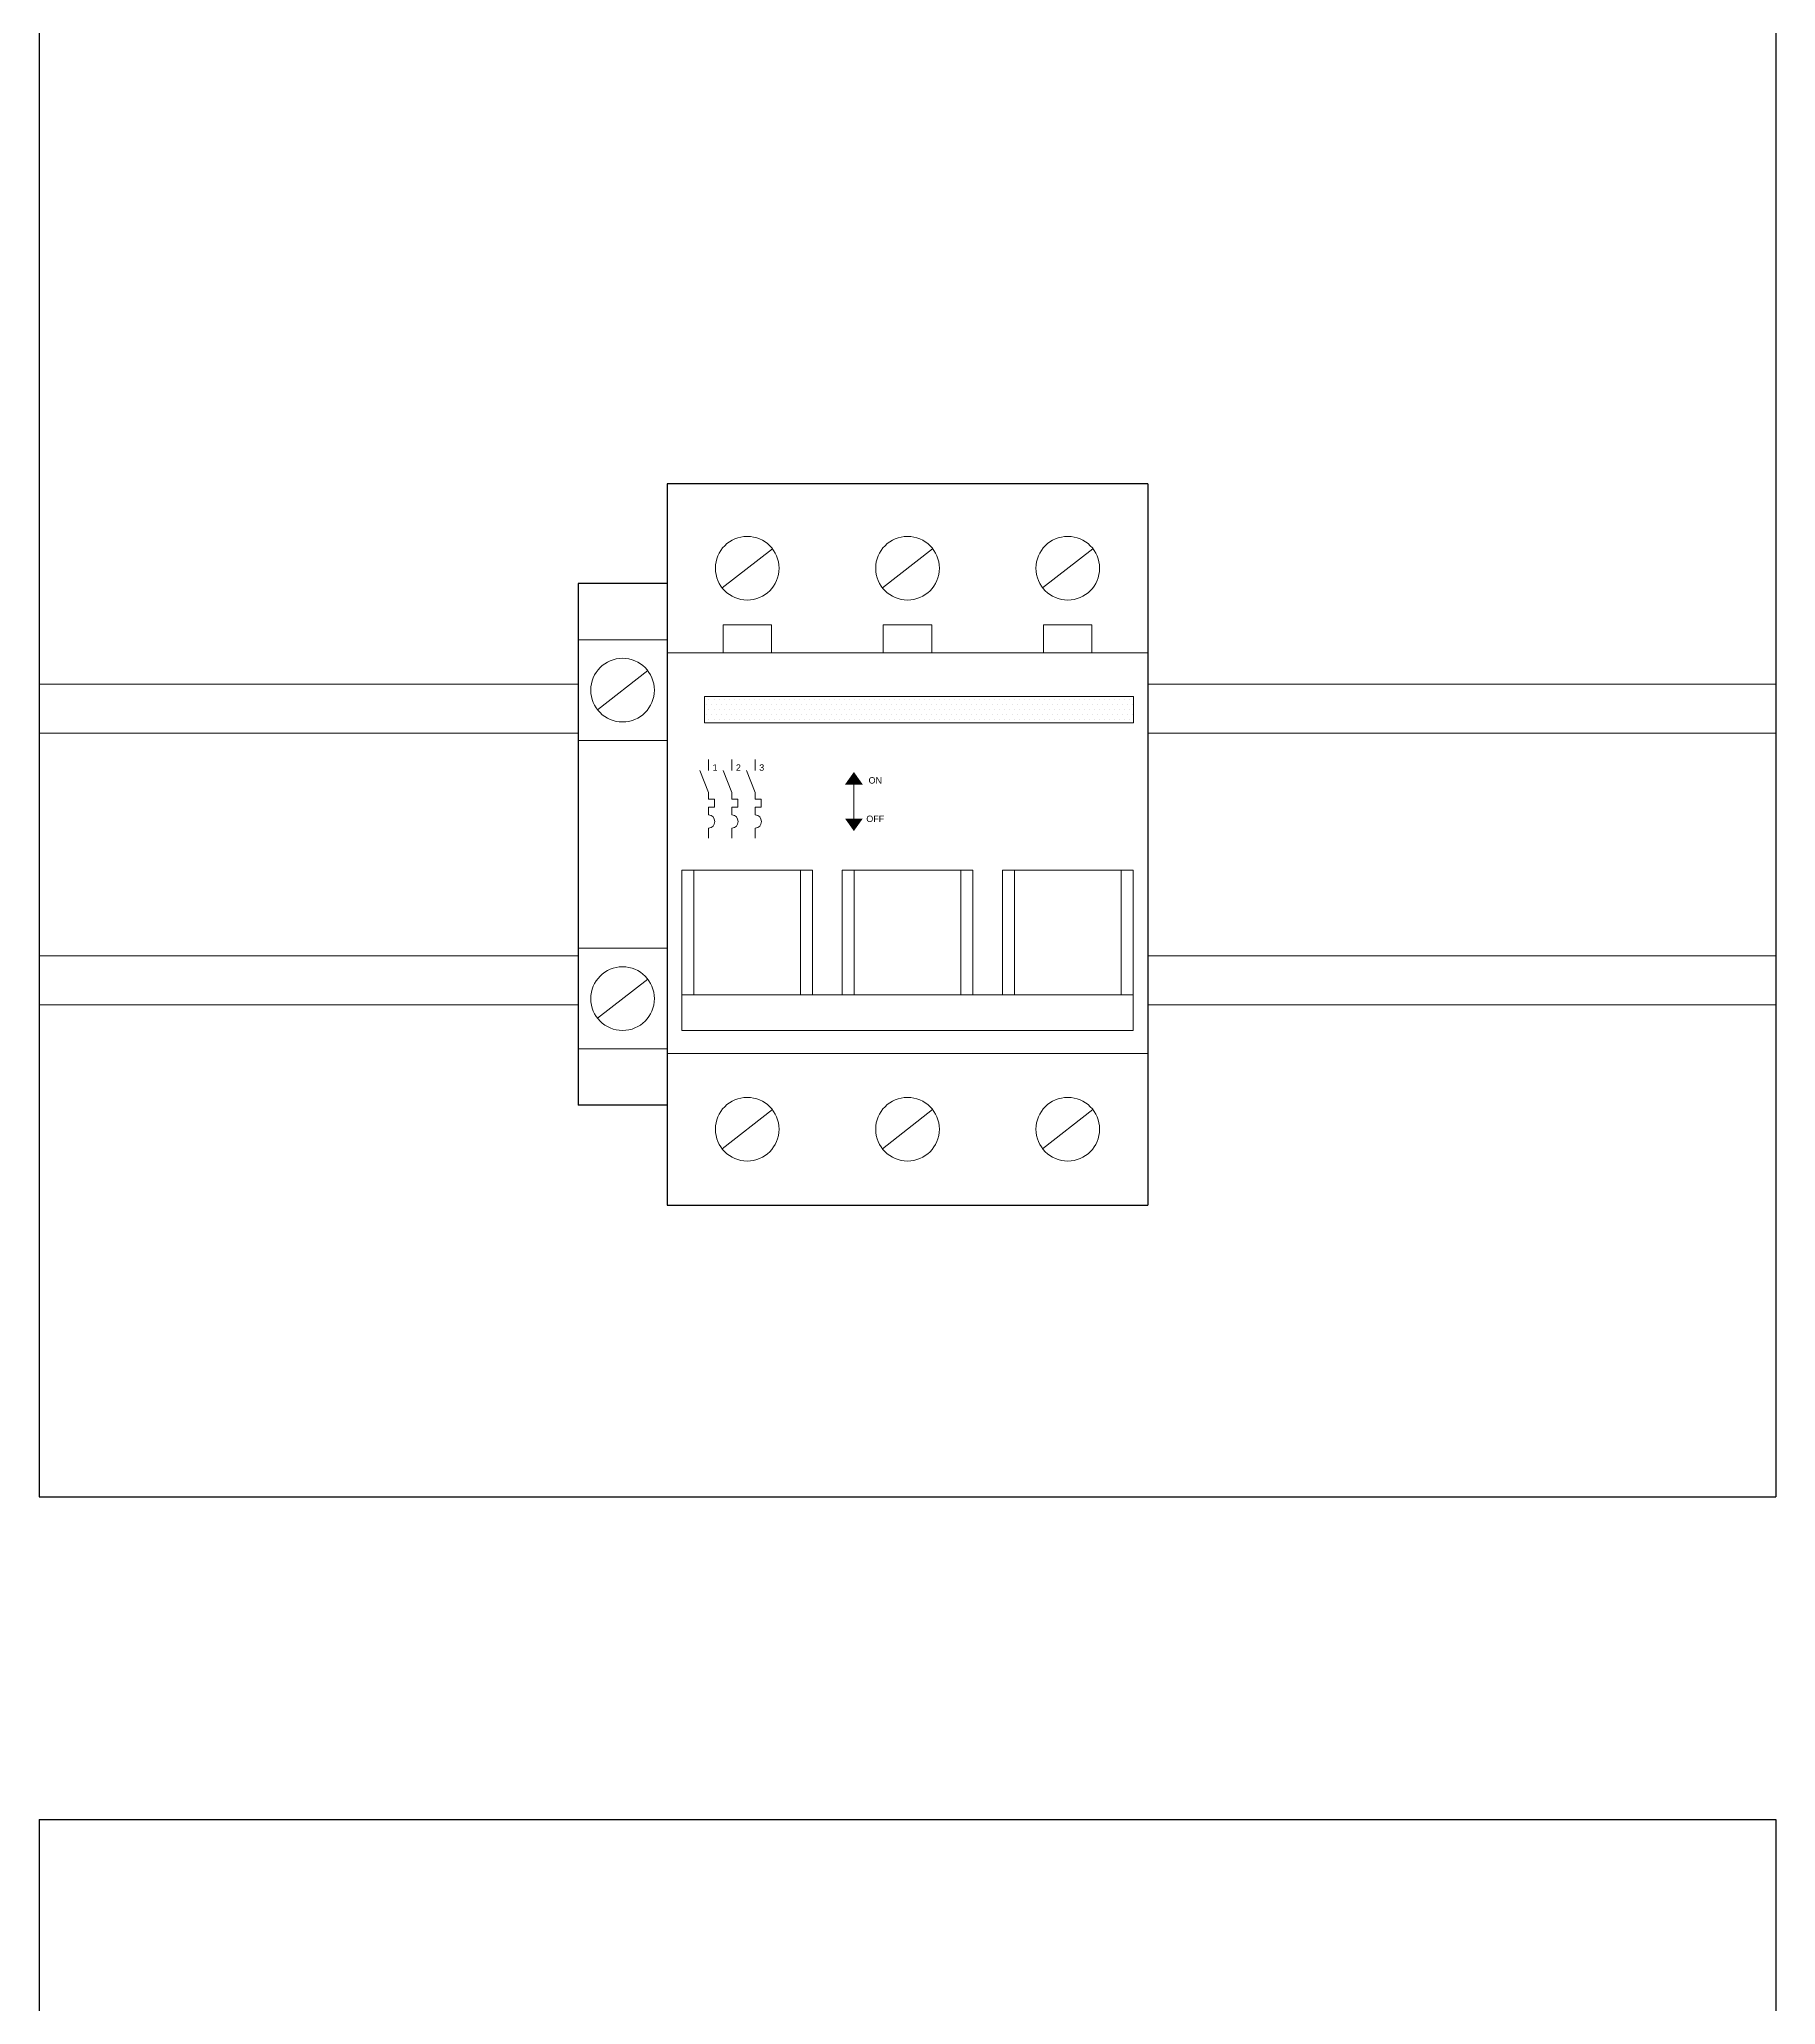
# Model space of a CAD drawing. Header units: millimetres. Extents: x -1335 to 33749, y 2338 to 5277.
# Drawn here: x 30224.6 to 30293.2, y 4474.9 to 4552.6 of the extents above; entities that cross this region are included whole.
import ezdxf
from ezdxf.enums import TextEntityAlignment as Align

# ---------------------------------------------------------------- set-up
doc = ezdxf.new("R2010")
doc.units = ezdxf.units.MM
doc.layers.add('01', color=6, linetype='Continuous', lineweight=20)
doc.layers.add('02', color=1, linetype='Continuous', lineweight=20)
doc.layers.add('03', color=141, linetype='Continuous')
doc.styles.add('T', font='arial.ttf')

# ---------------------------------------------------------------- blocks, each defined once
blk = doc.blocks.new('*X127')
at = {"color": 0}
for p, q in [((56.1262, 56.8125), (56.1262, 56.8125)), ((56.1319, 56.8125), (56.1319, 56.8125)), ((56.1375, 56.8125), (56.1375, 56.8125)), ((56.1431, 56.8125), (56.1431, 56.8125)), ((56.1488, 56.8125), (56.1488, 56.8125)), ((56.1544, 56.8125), (56.1544, 56.8125)), ((56.16, 56.8125), (56.16, 56.8125)), ((56.1656, 56.8125), (56.1656, 56.8125)), ((56.1713, 56.8125), (56.1713, 56.8125)), ((56.1769, 56.8125), (56.1769, 56.8125)), ((56.1825, 56.8125), (56.1825, 56.8125)), ((56.1881, 56.8125), (56.1881, 56.8125)), ((56.1938, 56.8125), (56.1938, 56.8125)), ((56.1994, 56.8125), (56.1994, 56.8125)), ((56.205, 56.8125), (56.205, 56.8125)), ((56.2106, 56.8125), (56.2106, 56.8125)), ((56.2163, 56.8125), (56.2163, 56.8125)), ((56.2219, 56.8125), (56.2219, 56.8125)), ((56.2275, 56.8125), (56.2275, 56.8125)), ((56.2331, 56.8125), (56.2331, 56.8125)), ((56.2388, 56.8125), (56.2388, 56.8125)), ((56.2444, 56.8125), (56.2444, 56.8125)), ((56.25, 56.8125), (56.25, 56.8125)), ((56.2556, 56.8125), (56.2556, 56.8125)), ((56.2613, 56.8125), (56.2613, 56.8125)), ((56.2669, 56.8125), (56.2669, 56.8125)), ((56.2725, 56.8125), (56.2725, 56.8125)), ((56.2781, 56.8125), (56.2781, 56.8125)), ((56.2838, 56.8125), (56.2838, 56.8125)), ((56.2894, 56.8125), (56.2894, 56.8125)), ((56.295, 56.8125), (56.295, 56.8125)), ((56.3006, 56.8125), (56.3006, 56.8125)), ((56.3063, 56.8125), (56.3063, 56.8125)), ((56.3119, 56.8125), (56.3119, 56.8125)), ((56.3175, 56.8125), (56.3175, 56.8125)), ((56.3231, 56.8125), (56.3231, 56.8125)), ((56.3288, 56.8125), (56.3288, 56.8125)), ((56.3344, 56.8125), (56.3344, 56.8125)), ((56.34, 56.8125), (56.34, 56.8125)), ((56.3456, 56.8125), (56.3456, 56.8125)), ((56.3513, 56.8125), (56.3513, 56.8125)), ((56.3569, 56.8125), (56.3569, 56.8125)), ((56.3625, 56.8125), (56.3625, 56.8125)), ((56.3681, 56.8125), (56.3681, 56.8125)), ((56.3738, 56.8125), (56.3738, 56.8125)), ((56.3794, 56.8125), (56.3794, 56.8125)), ((56.385, 56.8125), (56.385, 56.8125)), ((56.3906, 56.8125), (56.3906, 56.8125)), ((56.3963, 56.8125), (56.3963, 56.8125)), ((56.4019, 56.8125), (56.4019, 56.8125)), ((56.4075, 56.8125), (56.4075, 56.8125)), ((56.4131, 56.8125), (56.4131, 56.8125)), ((56.4188, 56.8125), (56.4188, 56.8125)), ((56.4244, 56.8125), (56.4244, 56.8125)), ((56.43, 56.8125), (56.43, 56.8125)), ((56.4356, 56.8125), (56.4356, 56.8125)), ((56.4413, 56.8125), (56.4413, 56.8125)), ((56.4469, 56.8125), (56.4469, 56.8125)), ((56.4525, 56.8125), (56.4525, 56.8125)), ((56.4581, 56.8125), (56.4581, 56.8125)), ((56.4638, 56.8125), (56.4638, 56.8125)), ((56.4694, 56.8125), (56.4694, 56.8125)), ((56.475, 56.8125), (56.475, 56.8125)), ((56.4806, 56.8125), (56.4806, 56.8125)), ((56.4863, 56.8125), (56.4863, 56.8125)), ((56.4919, 56.8125), (56.4919, 56.8125)), ((56.4975, 56.8125), (56.4975, 56.8125)), ((56.5031, 56.8125), (56.5031, 56.8125)), ((56.5088, 56.8125), (56.5088, 56.8125)), ((56.5144, 56.8125), (56.5144, 56.8125)), ((56.52, 56.8125), (56.52, 56.8125)), ((56.5256, 56.8125), (56.5256, 56.8125)), ((56.5313, 56.8125), (56.5313, 56.8125)), ((56.5369, 56.8125), (56.5369, 56.8125)), ((56.5425, 56.8125), (56.5425, 56.8125)), ((56.5481, 56.8125), (56.5481, 56.8125)), ((56.5538, 56.8125), (56.5538, 56.8125)), ((56.5594, 56.8125), (56.5594, 56.8125)), ((56.565, 56.8125), (56.565, 56.8125)), ((56.5706, 56.8125), (56.5706, 56.8125)), ((56.5763, 56.8125), (56.5763, 56.8125)), ((56.5819, 56.8125), (56.5819, 56.8125)), ((56.5875, 56.8125), (56.5875, 56.8125)), ((56.5931, 56.8125), (56.5931, 56.8125)), ((56.5988, 56.8125), (56.5988, 56.8125)), ((56.1234, 56.8069), (56.1234, 56.8069)), ((56.1234, 56.7956), (56.1234, 56.7956)), ((56.1262, 56.8013), (56.1262, 56.8013)), ((56.1262, 56.79), (56.1262, 56.79)), ((56.1291, 56.8069), (56.1291, 56.8069)), ((56.1291, 56.7956), (56.1291, 56.7956)), ((56.1319, 56.8013), (56.1319, 56.8013)), ((56.1319, 56.79), (56.1319, 56.79)), ((56.1347, 56.8069), (56.1347, 56.8069)), ((56.1347, 56.7956), (56.1347, 56.7956)), ((56.1375, 56.8013), (56.1375, 56.8013)), ((56.1375, 56.79), (56.1375, 56.79)), ((56.1403, 56.8069), (56.1403, 56.8069)), ((56.1403, 56.7956), (56.1403, 56.7956)), ((56.1431, 56.8013), (56.1431, 56.8013)), ((56.1431, 56.79), (56.1431, 56.79)), ((56.1459, 56.8069), (56.1459, 56.8069)), ((56.1459, 56.7956), (56.1459, 56.7956)), ((56.1488, 56.8013), (56.1488, 56.8013)), ((56.1488, 56.79), (56.1488, 56.79)), ((56.1516, 56.8069), (56.1516, 56.8069)), ((56.1516, 56.7956), (56.1516, 56.7956)), ((56.1544, 56.8013), (56.1544, 56.8013)), ((56.1544, 56.79), (56.1544, 56.79)), ((56.1572, 56.8069), (56.1572, 56.8069)), ((56.1572, 56.7956), (56.1572, 56.7956)), ((56.16, 56.8013), (56.16, 56.8013)), ((56.16, 56.79), (56.16, 56.79)), ((56.1628, 56.8069), (56.1628, 56.8069)), ((56.1628, 56.7956), (56.1628, 56.7956)), ((56.1656, 56.8013), (56.1656, 56.8013)), ((56.1656, 56.79), (56.1656, 56.79)), ((56.1684, 56.8069), (56.1684, 56.8069)), ((56.1684, 56.7956), (56.1684, 56.7956)), ((56.1713, 56.8013), (56.1713, 56.8013)), ((56.1713, 56.79), (56.1713, 56.79)), ((56.1741, 56.8069), (56.1741, 56.8069)), ((56.1741, 56.7956), (56.1741, 56.7956)), ((56.1769, 56.8013), (56.1769, 56.8013)), ((56.1769, 56.79), (56.1769, 56.79)), ((56.1797, 56.8069), (56.1797, 56.8069)), ((56.1797, 56.7956), (56.1797, 56.7956)), ((56.1825, 56.8013), (56.1825, 56.8013)), ((56.1825, 56.79), (56.1825, 56.79)), ((56.1853, 56.8069), (56.1853, 56.8069)), ((56.1853, 56.7956), (56.1853, 56.7956)), ((56.1881, 56.8013), (56.1881, 56.8013)), ((56.1881, 56.79), (56.1881, 56.79)), ((56.1909, 56.8069), (56.1909, 56.8069)), ((56.1909, 56.7956), (56.1909, 56.7956)), ((56.1938, 56.8013), (56.1938, 56.8013)), ((56.1938, 56.79), (56.1938, 56.79)), ((56.1966, 56.8069), (56.1966, 56.8069)), ((56.1966, 56.7956), (56.1966, 56.7956)), ((56.1994, 56.8013), (56.1994, 56.8013)), ((56.1994, 56.79), (56.1994, 56.79)), ((56.2022, 56.8069), (56.2022, 56.8069)), ((56.2022, 56.7956), (56.2022, 56.7956)), ((56.205, 56.8013), (56.205, 56.8013)), ((56.205, 56.79), (56.205, 56.79)), ((56.2078, 56.8069), (56.2078, 56.8069)), ((56.2078, 56.7956), (56.2078, 56.7956)), ((56.2106, 56.8013), (56.2106, 56.8013)), ((56.2106, 56.79), (56.2106, 56.79)), ((56.2134, 56.8069), (56.2134, 56.8069)), ((56.2134, 56.7956), (56.2134, 56.7956)), ((56.2163, 56.8013), (56.2163, 56.8013)), ((56.2163, 56.79), (56.2163, 56.79)), ((56.2191, 56.8069), (56.2191, 56.8069)), ((56.2191, 56.7956), (56.2191, 56.7956)), ((56.2219, 56.8013), (56.2219, 56.8013)), ((56.2219, 56.79), (56.2219, 56.79)), ((56.2247, 56.8069), (56.2247, 56.8069)), ((56.2247, 56.7956), (56.2247, 56.7956)), ((56.2275, 56.8013), (56.2275, 56.8013)), ((56.2275, 56.79), (56.2275, 56.79)), ((56.2303, 56.8069), (56.2303, 56.8069)), ((56.2303, 56.7956), (56.2303, 56.7956)), ((56.2331, 56.8013), (56.2331, 56.8013)), ((56.2331, 56.79), (56.2331, 56.79)), ((56.2359, 56.8069), (56.2359, 56.8069)), ((56.2359, 56.7956), (56.2359, 56.7956)), ((56.2388, 56.8013), (56.2388, 56.8013)), ((56.2388, 56.79), (56.2388, 56.79)), ((56.2416, 56.8069), (56.2416, 56.8069)), ((56.2416, 56.7956), (56.2416, 56.7956)), ((56.2444, 56.8013), (56.2444, 56.8013)), ((56.2444, 56.79), (56.2444, 56.79)), ((56.2472, 56.8069), (56.2472, 56.8069)), ((56.2472, 56.7956), (56.2472, 56.7956)), ((56.25, 56.8013), (56.25, 56.8013)), ((56.25, 56.79), (56.25, 56.79)), ((56.2528, 56.8069), (56.2528, 56.8069)), ((56.2528, 56.7956), (56.2528, 56.7956)), ((56.2556, 56.8013), (56.2556, 56.8013)), ((56.2556, 56.79), (56.2556, 56.79)), ((56.2584, 56.8069), (56.2584, 56.8069)), ((56.2584, 56.7956), (56.2584, 56.7956)), ((56.2613, 56.8013), (56.2613, 56.8013)), ((56.2613, 56.79), (56.2613, 56.79)), ((56.2641, 56.8069), (56.2641, 56.8069)), ((56.2641, 56.7956), (56.2641, 56.7956)), ((56.2669, 56.8013), (56.2669, 56.8013)), ((56.2669, 56.79), (56.2669, 56.79)), ((56.2697, 56.8069), (56.2697, 56.8069)), ((56.2697, 56.7956), (56.2697, 56.7956)), ((56.2725, 56.8013), (56.2725, 56.8013)), ((56.2725, 56.79), (56.2725, 56.79)), ((56.2753, 56.8069), (56.2753, 56.8069)), ((56.2753, 56.7956), (56.2753, 56.7956)), ((56.2781, 56.8013), (56.2781, 56.8013)), ((56.2781, 56.79), (56.2781, 56.79)), ((56.2809, 56.8069), (56.2809, 56.8069)), ((56.2809, 56.7956), (56.2809, 56.7956)), ((56.2838, 56.8013), (56.2838, 56.8013)), ((56.2838, 56.79), (56.2838, 56.79)), ((56.2866, 56.8069), (56.2866, 56.8069)), ((56.2866, 56.7956), (56.2866, 56.7956)), ((56.2894, 56.8013), (56.2894, 56.8013)), ((56.2894, 56.79), (56.2894, 56.79)), ((56.2922, 56.8069), (56.2922, 56.8069)), ((56.2922, 56.7956), (56.2922, 56.7956)), ((56.295, 56.8013), (56.295, 56.8013)), ((56.295, 56.79), (56.295, 56.79)), ((56.2978, 56.8069), (56.2978, 56.8069)), ((56.2978, 56.7956), (56.2978, 56.7956)), ((56.3006, 56.8013), (56.3006, 56.8013)), ((56.3006, 56.79), (56.3006, 56.79)), ((56.3034, 56.8069), (56.3034, 56.8069)), ((56.3034, 56.7956), (56.3034, 56.7956)), ((56.3063, 56.8013), (56.3063, 56.8013)), ((56.3063, 56.79), (56.3063, 56.79)), ((56.3091, 56.8069), (56.3091, 56.8069)), ((56.3091, 56.7956), (56.3091, 56.7956)), ((56.3119, 56.8013), (56.3119, 56.8013)), ((56.3119, 56.79), (56.3119, 56.79)), ((56.3147, 56.8069), (56.3147, 56.8069)), ((56.3147, 56.7956), (56.3147, 56.7956)), ((56.3175, 56.8013), (56.3175, 56.8013)), ((56.3175, 56.79), (56.3175, 56.79)), ((56.3203, 56.8069), (56.3203, 56.8069)), ((56.3203, 56.7956), (56.3203, 56.7956)), ((56.3231, 56.8013), (56.3231, 56.8013)), ((56.3231, 56.79), (56.3231, 56.79)), ((56.3259, 56.8069), (56.3259, 56.8069)), ((56.3259, 56.7956), (56.3259, 56.7956)), ((56.3288, 56.8013), (56.3288, 56.8013)), ((56.3288, 56.79), (56.3288, 56.79)), ((56.3316, 56.8069), (56.3316, 56.8069)), ((56.3316, 56.7956), (56.3316, 56.7956)), ((56.3344, 56.8013), (56.3344, 56.8013)), ((56.3344, 56.79), (56.3344, 56.79)), ((56.3372, 56.8069), (56.3372, 56.8069)), ((56.3372, 56.7956), (56.3372, 56.7956)), ((56.34, 56.8013), (56.34, 56.8013)), ((56.34, 56.79), (56.34, 56.79)), ((56.3428, 56.8069), (56.3428, 56.8069)), ((56.3428, 56.7956), (56.3428, 56.7956)), ((56.3456, 56.8013), (56.3456, 56.8013)), ((56.3456, 56.79), (56.3456, 56.79)), ((56.3484, 56.8069), (56.3484, 56.8069)), ((56.3484, 56.7956), (56.3484, 56.7956)), ((56.3513, 56.8013), (56.3513, 56.8013)), ((56.3513, 56.79), (56.3513, 56.79)), ((56.3541, 56.8069), (56.3541, 56.8069)), ((56.3541, 56.7956), (56.3541, 56.7956)), ((56.3569, 56.8013), (56.3569, 56.8013)), ((56.3569, 56.79), (56.3569, 56.79)), ((56.3597, 56.8069), (56.3597, 56.8069)), ((56.3597, 56.7956), (56.3597, 56.7956)), ((56.3625, 56.8013), (56.3625, 56.8013)), ((56.3625, 56.79), (56.3625, 56.79)), ((56.3653, 56.8069), (56.3653, 56.8069)), ((56.3653, 56.7956), (56.3653, 56.7956)), ((56.3681, 56.8013), (56.3681, 56.8013)), ((56.3681, 56.79), (56.3681, 56.79)), ((56.3709, 56.8069), (56.3709, 56.8069)), ((56.3709, 56.7956), (56.3709, 56.7956)), ((56.3738, 56.8013), (56.3738, 56.8013)), ((56.3738, 56.79), (56.3738, 56.79)), ((56.3766, 56.8069), (56.3766, 56.8069)), ((56.3766, 56.7956), (56.3766, 56.7956)), ((56.3794, 56.8013), (56.3794, 56.8013)), ((56.3794, 56.79), (56.3794, 56.79)), ((56.3822, 56.8069), (56.3822, 56.8069)), ((56.3822, 56.7956), (56.3822, 56.7956)), ((56.385, 56.8013), (56.385, 56.8013)), ((56.385, 56.79), (56.385, 56.79)), ((56.3878, 56.8069), (56.3878, 56.8069)), ((56.3878, 56.7956), (56.3878, 56.7956)), ((56.3906, 56.8013), (56.3906, 56.8013)), ((56.3906, 56.79), (56.3906, 56.79)), ((56.3934, 56.8069), (56.3934, 56.8069)), ((56.3934, 56.7956), (56.3934, 56.7956)), ((56.3963, 56.8013), (56.3963, 56.8013)), ((56.3963, 56.79), (56.3963, 56.79)), ((56.3991, 56.8069), (56.3991, 56.8069)), ((56.3991, 56.7956), (56.3991, 56.7956)), ((56.4019, 56.8013), (56.4019, 56.8013)), ((56.4019, 56.79), (56.4019, 56.79)), ((56.4047, 56.8069), (56.4047, 56.8069)), ((56.4047, 56.7956), (56.4047, 56.7956)), ((56.4075, 56.8013), (56.4075, 56.8013)), ((56.4075, 56.79), (56.4075, 56.79)), ((56.4103, 56.8069), (56.4103, 56.8069)), ((56.4103, 56.7956), (56.4103, 56.7956)), ((56.4131, 56.8013), (56.4131, 56.8013)), ((56.4131, 56.79), (56.4131, 56.79)), ((56.4159, 56.8069), (56.4159, 56.8069)), ((56.4159, 56.7956), (56.4159, 56.7956)), ((56.4188, 56.8013), (56.4188, 56.8013)), ((56.4188, 56.79), (56.4188, 56.79)), ((56.4216, 56.8069), (56.4216, 56.8069)), ((56.4216, 56.7956), (56.4216, 56.7956)), ((56.4244, 56.8013), (56.4244, 56.8013)), ((56.4244, 56.79), (56.4244, 56.79)), ((56.4272, 56.8069), (56.4272, 56.8069)), ((56.4272, 56.7956), (56.4272, 56.7956)), ((56.43, 56.8013), (56.43, 56.8013)), ((56.43, 56.79), (56.43, 56.79)), ((56.4328, 56.8069), (56.4328, 56.8069)), ((56.4328, 56.7956), (56.4328, 56.7956)), ((56.4356, 56.8013), (56.4356, 56.8013)), ((56.4356, 56.79), (56.4356, 56.79)), ((56.4384, 56.8069), (56.4384, 56.8069)), ((56.4384, 56.7956), (56.4384, 56.7956)), ((56.4413, 56.8013), (56.4413, 56.8013)), ((56.4413, 56.79), (56.4413, 56.79)), ((56.4441, 56.8069), (56.4441, 56.8069)), ((56.4441, 56.7956), (56.4441, 56.7956)), ((56.4469, 56.8013), (56.4469, 56.8013)), ((56.4469, 56.79), (56.4469, 56.79)), ((56.4497, 56.8069), (56.4497, 56.8069)), ((56.4497, 56.7956), (56.4497, 56.7956)), ((56.4525, 56.8013), (56.4525, 56.8013)), ((56.4525, 56.79), (56.4525, 56.79)), ((56.4553, 56.8069), (56.4553, 56.8069)), ((56.4553, 56.7956), (56.4553, 56.7956)), ((56.4581, 56.8013), (56.4581, 56.8013)), ((56.4581, 56.79), (56.4581, 56.79)), ((56.4609, 56.8069), (56.4609, 56.8069)), ((56.4609, 56.7956), (56.4609, 56.7956)), ((56.4638, 56.8013), (56.4638, 56.8013)), ((56.4638, 56.79), (56.4638, 56.79)), ((56.4666, 56.8069), (56.4666, 56.8069)), ((56.4666, 56.7956), (56.4666, 56.7956)), ((56.4694, 56.8013), (56.4694, 56.8013)), ((56.4694, 56.79), (56.4694, 56.79)), ((56.4722, 56.8069), (56.4722, 56.8069)), ((56.4722, 56.7956), (56.4722, 56.7956)), ((56.475, 56.8013), (56.475, 56.8013)), ((56.475, 56.79), (56.475, 56.79)), ((56.4778, 56.8069), (56.4778, 56.8069)), ((56.4778, 56.7956), (56.4778, 56.7956)), ((56.4806, 56.8013), (56.4806, 56.8013)), ((56.4806, 56.79), (56.4806, 56.79)), ((56.4834, 56.8069), (56.4834, 56.8069)), ((56.4834, 56.7956), (56.4834, 56.7956)), ((56.4863, 56.8013), (56.4863, 56.8013)), ((56.4863, 56.79), (56.4863, 56.79)), ((56.4891, 56.8069), (56.4891, 56.8069)), ((56.4891, 56.7956), (56.4891, 56.7956)), ((56.4919, 56.8013), (56.4919, 56.8013)), ((56.4919, 56.79), (56.4919, 56.79)), ((56.4947, 56.8069), (56.4947, 56.8069)), ((56.4947, 56.7956), (56.4947, 56.7956)), ((56.4975, 56.8013), (56.4975, 56.8013)), ((56.4975, 56.79), (56.4975, 56.79)), ((56.5003, 56.8069), (56.5003, 56.8069)), ((56.5003, 56.7956), (56.5003, 56.7956)), ((56.5031, 56.8013), (56.5031, 56.8013)), ((56.5031, 56.79), (56.5031, 56.79)), ((56.5059, 56.8069), (56.5059, 56.8069)), ((56.5059, 56.7956), (56.5059, 56.7956)), ((56.5088, 56.8013), (56.5088, 56.8013)), ((56.5088, 56.79), (56.5088, 56.79)), ((56.5116, 56.8069), (56.5116, 56.8069)), ((56.5116, 56.7956), (56.5116, 56.7956)), ((56.5144, 56.8013), (56.5144, 56.8013)), ((56.5144, 56.79), (56.5144, 56.79)), ((56.5172, 56.8069), (56.5172, 56.8069)), ((56.5172, 56.7956), (56.5172, 56.7956)), ((56.52, 56.8013), (56.52, 56.8013)), ((56.52, 56.79), (56.52, 56.79)), ((56.5228, 56.8069), (56.5228, 56.8069)), ((56.5228, 56.7956), (56.5228, 56.7956)), ((56.5256, 56.8013), (56.5256, 56.8013)), ((56.5256, 56.79), (56.5256, 56.79)), ((56.5284, 56.8069), (56.5284, 56.8069)), ((56.5284, 56.7956), (56.5284, 56.7956)), ((56.5313, 56.8013), (56.5313, 56.8013)), ((56.5313, 56.79), (56.5313, 56.79)), ((56.5341, 56.8069), (56.5341, 56.8069)), ((56.5341, 56.7956), (56.5341, 56.7956)), ((56.5369, 56.8013), (56.5369, 56.8013)), ((56.5369, 56.79), (56.5369, 56.79)), ((56.5397, 56.8069), (56.5397, 56.8069)), ((56.5397, 56.7956), (56.5397, 56.7956)), ((56.5425, 56.8013), (56.5425, 56.8013)), ((56.5425, 56.79), (56.5425, 56.79)), ((56.5453, 56.8069), (56.5453, 56.8069)), ((56.5453, 56.7956), (56.5453, 56.7956)), ((56.5481, 56.8013), (56.5481, 56.8013)), ((56.5481, 56.79), (56.5481, 56.79)), ((56.5509, 56.8069), (56.5509, 56.8069)), ((56.5509, 56.7956), (56.5509, 56.7956)), ((56.5538, 56.8013), (56.5538, 56.8013)), ((56.5538, 56.79), (56.5538, 56.79)), ((56.5566, 56.8069), (56.5566, 56.8069)), ((56.5566, 56.7956), (56.5566, 56.7956)), ((56.5594, 56.8013), (56.5594, 56.8013)), ((56.5594, 56.79), (56.5594, 56.79)), ((56.5622, 56.8069), (56.5622, 56.8069)), ((56.5622, 56.7956), (56.5622, 56.7956)), ((56.565, 56.8013), (56.565, 56.8013)), ((56.565, 56.79), (56.565, 56.79)), ((56.5678, 56.8069), (56.5678, 56.8069)), ((56.5678, 56.7956), (56.5678, 56.7956)), ((56.5706, 56.8013), (56.5706, 56.8013)), ((56.5706, 56.79), (56.5706, 56.79)), ((56.5734, 56.8069), (56.5734, 56.8069)), ((56.5734, 56.7956), (56.5734, 56.7956)), ((56.5763, 56.8013), (56.5763, 56.8013)), ((56.5763, 56.79), (56.5763, 56.79)), ((56.5791, 56.8069), (56.5791, 56.8069)), ((56.5791, 56.7956), (56.5791, 56.7956)), ((56.5819, 56.8013), (56.5819, 56.8013)), ((56.5819, 56.79), (56.5819, 56.79)), ((56.5847, 56.8069), (56.5847, 56.8069)), ((56.5847, 56.7956), (56.5847, 56.7956)), ((56.5875, 56.8013), (56.5875, 56.8013)), ((56.5875, 56.79), (56.5875, 56.79)), ((56.5903, 56.8069), (56.5903, 56.8069)), ((56.5903, 56.7956), (56.5903, 56.7956)), ((56.5931, 56.8013), (56.5931, 56.8013)), ((56.5931, 56.79), (56.5931, 56.79)), ((56.5959, 56.8069), (56.5959, 56.8069)), ((56.5959, 56.7956), (56.5959, 56.7956)), ((56.5988, 56.8013), (56.5988, 56.8013)), ((56.5988, 56.79), (56.5988, 56.79)), ((56.6016, 56.8069), (56.6016, 56.8069)), ((56.6016, 56.7956), (56.6016, 56.7956))]:
    blk.add_line(p, q, dxfattribs=at)

msp = doc.modelspace()

# ---------------------------------------------------------------- linework, layer by layer
at = {"layer": '01', "color": 8}
for p, q in [((30251.602, 4530.889), (30253.588, 4532.434)), ((30257.936, 4530.889), (30259.923, 4532.434)), ((30264.271, 4530.889), (30266.257, 4532.434)), ((30251.64, 4529.428), (30251.64, 4528.324)), ((30252.595, 4529.428), (30251.64, 4529.428)), ((30252.595, 4529.428), (30253.55, 4529.428)), ((30253.55, 4529.428), (30253.55, 4528.324)), ((30258.93, 4529.428), (30257.974, 4529.428)), ((30257.974, 4529.428), (30257.974, 4528.324)), ((30258.93, 4529.428), (30259.885, 4529.428)), ((30259.885, 4529.428), (30259.885, 4528.324)), ((30265.264, 4529.428), (30264.309, 4529.428)), ((30264.309, 4529.428), (30264.309, 4528.324)), ((30265.264, 4529.428), (30266.219, 4529.428)), ((30266.219, 4529.428), (30266.219, 4528.324)), ((30249.428, 4528.832), (30245.909, 4528.832)), ((30246.675, 4526.07), (30248.662, 4527.615)), ((30249.428, 4524.853), (30245.909, 4524.853)), ((30250.725, 4523.67), (30251.071, 4522.793)), ((30251.071, 4524.108), (30251.071, 4523.67)), ((30251.647, 4523.67), (30251.993, 4522.793)), ((30251.993, 4524.108), (30251.993, 4523.67)), ((30252.569, 4523.67), (30252.915, 4522.793)), ((30252.915, 4524.108), (30252.915, 4523.67)), ((30251.071, 4522.793), (30251.071, 4522.539)), ((30251.993, 4522.793), (30251.993, 4522.539)), ((30252.915, 4522.793), (30252.915, 4522.539)), ((30256.811, 4523.114), (30256.811, 4521.769)), ((30251.071, 4522.539), (30251.302, 4522.539)), ((30251.071, 4522.216), (30251.071, 4521.916)), ((30251.302, 4522.216), (30251.071, 4522.216)), ((30251.302, 4522.539), (30251.302, 4522.216)), ((30251.993, 4522.539), (30252.224, 4522.539)), ((30251.993, 4522.216), (30251.993, 4521.916)), ((30252.224, 4522.216), (30251.993, 4522.216)), ((30252.224, 4522.539), (30252.224, 4522.216)), ((30252.915, 4522.539), (30253.146, 4522.539)), ((30253.146, 4522.216), (30252.915, 4522.216)), ((30252.915, 4522.216), (30252.915, 4521.916)), ((30253.146, 4522.539), (30253.146, 4522.216)), ((30251.071, 4521.386), (30251.071, 4520.994)), ((30251.993, 4521.386), (30251.993, 4520.994)), ((30252.915, 4521.386), (30252.915, 4520.994)), ((30250.484, 4519.725), (30250.011, 4519.725)), ((30250.011, 4519.725), (30250.011, 4514.798)), ((30250.484, 4519.725), (30254.707, 4519.725)), ((30250.484, 4514.798), (30250.484, 4519.725)), ((30254.707, 4519.725), (30255.179, 4519.725)), ((30254.707, 4519.725), (30254.707, 4514.798)), ((30255.179, 4519.725), (30255.179, 4514.798)), ((30256.818, 4519.725), (30256.346, 4519.725)), ((30256.346, 4519.725), (30256.346, 4514.798)), ((30256.818, 4519.725), (30261.041, 4519.725)), ((30256.818, 4514.798), (30256.818, 4519.725)), ((30261.041, 4519.725), (30261.513, 4519.725)), ((30261.041, 4519.725), (30261.041, 4514.798)), ((30261.513, 4519.725), (30261.513, 4514.798)), ((30263.152, 4519.725), (30262.68, 4519.725)), ((30262.68, 4519.725), (30262.68, 4514.798)), ((30263.152, 4519.725), (30267.375, 4519.725)), ((30263.152, 4514.798), (30263.152, 4519.725)), ((30267.375, 4519.725), (30267.848, 4519.725)), ((30267.375, 4519.725), (30267.375, 4514.798)), ((30267.848, 4519.725), (30267.848, 4514.798)), ((30249.428, 4516.642), (30245.909, 4516.642)), ((30246.675, 4513.88), (30248.662, 4515.424)), ((30250.011, 4514.798), (30267.848, 4514.798)), ((30250.011, 4514.798), (30250.011, 4513.391)), ((30250.484, 4514.798), (30254.707, 4514.798)), ((30256.818, 4514.798), (30261.041, 4514.798)), ((30263.152, 4514.798), (30267.375, 4514.798)), ((30267.848, 4514.798), (30267.848, 4513.391)), ((30249.428, 4512.662), (30245.909, 4512.662)), ((30267.848, 4513.391), (30250.011, 4513.391)), ((30250.484, 4513.391), (30254.707, 4513.391)), ((30256.818, 4513.391), (30261.041, 4513.391)), ((30263.152, 4513.391), (30267.375, 4513.391)), ((30251.602, 4508.719), (30253.588, 4510.264)), ((30257.936, 4508.719), (30259.923, 4510.264)), ((30264.271, 4508.719), (30266.257, 4510.264))]:
    msp.add_line(p, q, dxfattribs=at)
msp.add_lwpolyline([(30250.902, 4526.587), (30250.902, 4525.552), (30267.86, 4525.552), (30267.86, 4526.587)], close=True, dxfattribs=at)
for points in [[(30256.811, 4523.61, 0, 0.704, 0), (30256.811, 4523.114, 0.704, 0.704, 0)], [(30256.811, 4521.273, 0, 0.704, 0), (30256.811, 4521.769, 0.704, 0.704, 0)]]:
    msp.add_lwpolyline(points, format="xyseb", dxfattribs=at)
for centre in [(30252.595, 4531.662), (30258.93, 4531.662), (30265.264, 4531.662), (30247.669, 4526.843), (30247.669, 4514.652), (30252.595, 4509.492), (30258.93, 4509.492), (30265.264, 4509.492)]:
    msp.add_circle(centre, 1.258, dxfattribs=at)
for centre in [(30251.048, 4521.651), (30251.97, 4521.651), (30252.892, 4521.651)]:
    msp.add_arc(centre, 0.266, 274.94248, 85.05752, dxfattribs=at)
at = {"layer": '02', "color": 8}
for p, q in [((30255.762, 4528.324), (30249.428, 4528.324)), ((30262.097, 4528.324), (30255.762, 4528.324)), ((30268.431, 4528.324), (30262.097, 4528.324)), ((30245.909, 4527.082), (30224.619, 4527.082)), ((30268.431, 4527.082), (30293.241, 4527.082)), ((30245.909, 4525.146), (30224.619, 4525.146)), ((30268.431, 4525.146), (30293.241, 4525.146)), ((30245.909, 4516.349), (30224.619, 4516.349)), ((30268.431, 4516.349), (30293.241, 4516.349)), ((30245.909, 4514.413), (30224.619, 4514.413)), ((30268.431, 4514.413), (30293.241, 4514.413)), ((30255.762, 4512.488), (30249.428, 4512.488)), ((30262.097, 4512.488), (30255.762, 4512.488)), ((30268.431, 4512.488), (30262.097, 4512.488))]:
    msp.add_line(p, q, dxfattribs=at)
at = {"layer": '03', "color": 2}
for p, q in [((30224.619, 4639.24), (30224.619, 4494.957)), ((30293.241, 4639.24), (30293.241, 4494.957)), ((30224.619, 4494.957), (30293.241, 4494.957)), ((30224.619, 4482.212), (30293.241, 4482.212)), ((30224.619, 4482.212), (30224.619, 4337.93)), ((30293.241, 4482.212), (30293.241, 4337.93))]:
    msp.add_line(p, q, dxfattribs=at)
at = {"layer": '03', "color": 8}
for p, q in [((30255.762, 4535), (30249.428, 4535)), ((30249.428, 4535), (30249.428, 4506.495)), ((30262.097, 4535), (30255.762, 4535)), ((30268.431, 4535), (30262.097, 4535)), ((30268.431, 4535), (30268.431, 4506.495)), ((30249.428, 4531.052), (30245.909, 4531.052)), ((30245.909, 4531.052), (30245.909, 4510.443)), ((30249.428, 4510.443), (30245.909, 4510.443)), ((30249.428, 4506.495), (30255.762, 4506.495)), ((30255.762, 4506.495), (30262.097, 4506.495)), ((30262.097, 4506.495), (30268.431, 4506.495))]:
    msp.add_line(p, q, dxfattribs=at)

# ---------------------------------------------------------------- block references
at = {"layer": '01', "color": 8, "xscale": 35.19074821887928, "yscale": 35.19074821887928, "zscale": 35.19074821887928}
msp.add_blockref('*X127', (28275.96, 2527.191), dxfattribs=at)

# ---------------------------------------------------------------- texts
at = {"layer": '01', "color": 8, "style": 'T'}
for s, height, p in [('1', 0.254, (30251.325, 4523.785)), ('2', 0.254, (30252.247, 4523.785)), ('3', 0.254, (30253.169, 4523.785)), ('ON', 0.2538, (30257.656, 4523.278)), ('OFF', 0.2538, (30257.656, 4521.759))]:
    msp.add_text(s, height=height, dxfattribs=at).set_placement(p, align=Align.MIDDLE)

doc.saveas('drawing.dxf')
